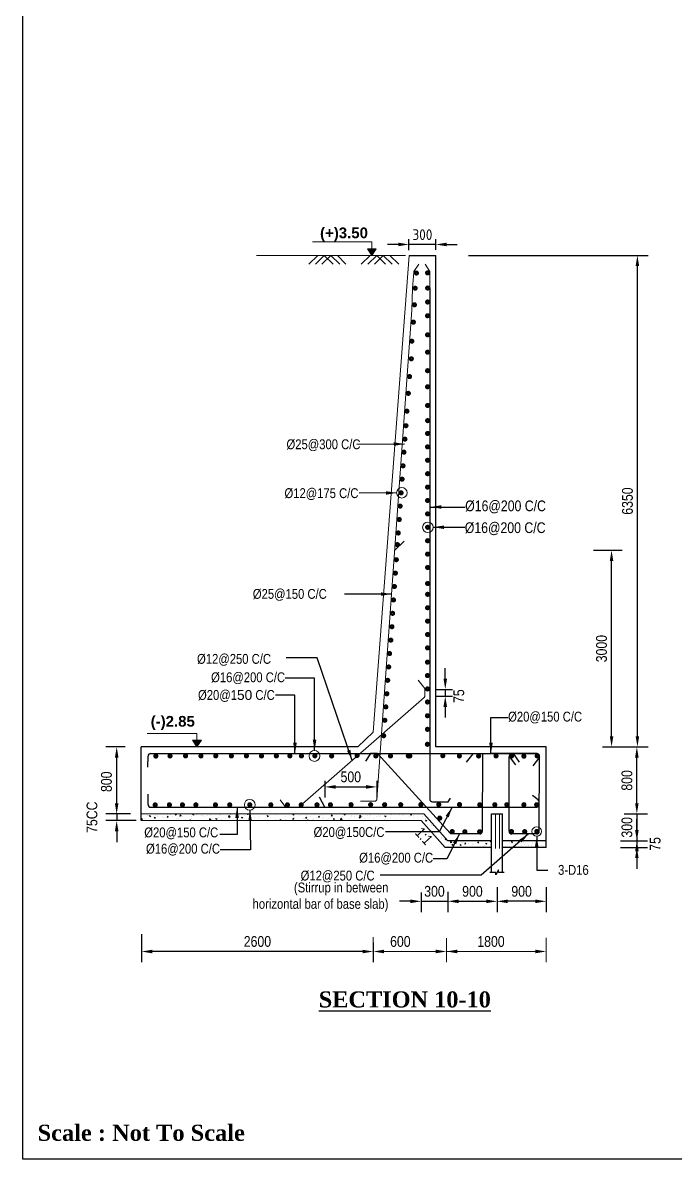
# Model space of a CAD drawing. Extents: x -119161 to 3778985, y -614964 to -70183.
# Drawn here: x 3150937 to 3158239, y -269109 to -256390 of the extents above; entities that cross this region are included whole.
import ezdxf

# ---------------------------------------------------------------- set-up
doc = ezdxf.new("R2010")
doc.units = 0
doc.header["$MEASUREMENT"] = 0
doc.layers.get('DEFPOINTS').update_dxf_attribs({"linetype": 'CONTINUOUS'})
for name, color, linetype, lineweight in [('Dim', 7, 'CONTINUOUS', 9), ('HATCH', 252, 'CONTINUOUS', 5), ('ROD', 1, 'CONTINUOUS', 30)]:
    doc.layers.add(name, color=color, linetype=linetype, lineweight=lineweight)
for name, color, linetype in [('LINE', 7, 'CONTINUOUS'), ('REINF.', 1, 'CONTINUOUS'), ('TEXT', 10, 'CONTINUOUS'), ('TXT', 7, 'CONTINUOUS')]:
    doc.layers.add(name, color=color, linetype=linetype)
doc.styles.add('ARIAL', font='ARIALN.TTF')
doc.styles.add('DIM', font='isocp3.shx')
doc.styles.get("Standard").update_dxf_attribs({"font": 'times.ttf', "height": 250})
doc.dimstyles.new('dim_60', dxfattribs={"dimtxt": 120, "dimasz": 120, "dimexe": 60, "dimexo": 60, "dimgap": 50, "dimtad": 1, "dimdec": 0, "dimzin": 0, "dimdsep": 46, "dimtxsty": 'DIM', "dimcen": 0.09, "dimclrd": 5, "dimclre": 5, "dimclrt": 7, "dimadec": 0, "dimazin": 0, "dimtfac": 1, "dimtdec": 0, "dimtmove": 0, "dimatfit": 3, "dimfxl": 1, "dimtolj": 1, "dimtzin": 0, "dimarcsym": 0})

# ---------------------------------------------------------------- blocks, each defined once
blk = doc.blocks.new('*D212')
at = {"layer": 'DEFPOINTS', "color": 0, "lineweight": -2, "ltscale": 50}
for p in [(3155259, -258871), (3155259, -258995), (3155559, -258990)]:
    blk.add_point(p, dxfattribs=at)
at = {"layer": 'Dim', "color": 5, "lineweight": -2, "ltscale": 50}
for p, q in [((3155259, -258935), (3155259, -258811)), ((3155559, -258930), (3155559, -258811)), ((3155139, -258871), (3155019, -258871)), ((3155559, -258871), (3155259, -258871)), ((3155679, -258871), (3155799, -258871))]:
    blk.add_line(p, q, dxfattribs=at)
for points in [[(3155139, -258851), (3155139, -258891), (3155259, -258871)], [(3155679, -258851), (3155679, -258891), (3155559, -258871)]]:
    blk.add_solid(points, dxfattribs=at)
at = {"layer": 'Dim', "color": 7, "ltscale": 50, "insert": (3155409, -258761), "char_height": 120, "attachment_point": 5, "style": 'DIM'}
blk.add_mtext('\\A1;300', dxfattribs=at)
blk = doc.blocks.new('*D213')
at = {"layer": 'DEFPOINTS', "color": 0, "lineweight": -2, "ltscale": 500}
for p in [(3157608, -265244), (3157611, -265544), (3157809, -265544)]:
    blk.add_point(p, dxfattribs=at)
at = {"layer": 'Dim', "color": 5, "lineweight": -2, "ltscale": 500}
for p, q in [((3157809, -265124), (3157809, -265004)), ((3157668, -265244), (3157929, -265244)), ((3157809, -265244), (3157809, -265544)), ((3157671, -265544), (3157929, -265544)), ((3157809, -265664), (3157809, -265784))]:
    blk.add_line(p, q, dxfattribs=at)
for points in [[(3157789, -265124), (3157829, -265124), (3157809, -265244)], [(3157789, -265664), (3157829, -265664), (3157809, -265544)]]:
    blk.add_solid(points, dxfattribs=at)
at = {"layer": 'Dim', "color": 7, "ltscale": 500, "insert": (3157698, -265394), "char_height": 120, "attachment_point": 5, "rotation": 90, "style": 'ARIAL'}
blk.add_mtext('\\A1;300', dxfattribs=at)
blk = doc.blocks.new('*D214')
at = {"layer": 'DEFPOINTS', "color": 0, "lineweight": -2, "ltscale": 500}
for p in [(3151988, -265319), (3152201, -265244), (3152267, -265319)]:
    blk.add_point(p, dxfattribs=at)
at = {"layer": 'Dim', "color": 5, "lineweight": -2, "ltscale": 500}
for p, q in [((3151988, -265124), (3151988, -265004)), ((3152141, -265244), (3151868, -265244)), ((3152207, -265319), (3151868, -265319)), ((3151988, -265244), (3151988, -265319)), ((3151988, -265439), (3151988, -265559))]:
    blk.add_line(p, q, dxfattribs=at)
for points in [[(3151968, -265124), (3152008, -265124), (3151988, -265244)], [(3151968, -265439), (3152008, -265439), (3151988, -265319)]]:
    blk.add_solid(points, dxfattribs=at)
at = {"layer": 'Dim', "color": 7, "ltscale": 500, "insert": (3151712, -265281), "char_height": 120, "attachment_point": 5, "rotation": 90, "style": 'ARIAL'}
blk.add_mtext('\\A1;75CC', dxfattribs=at)
blk = doc.blocks.new('*D215')
at = {"layer": 'DEFPOINTS', "color": 0, "lineweight": -2, "ltscale": 500}
for p in [(3155866, -258993), (3157815, -258993), (3157366, -264494)]:
    blk.add_point(p, dxfattribs=at)
at = {"layer": 'Dim', "color": 5, "lineweight": -2, "ltscale": 500}
for p, q in [((3155926, -258993), (3157935, -258993)), ((3157815, -264374), (3157815, -259113)), ((3157426, -264494), (3157935, -264494))]:
    blk.add_line(p, q, dxfattribs=at)
for points in [[(3157795, -259113), (3157835, -259113), (3157815, -258993)], [(3157795, -264374), (3157835, -264374), (3157815, -264494)]]:
    blk.add_solid(points, dxfattribs=at)
at = {"layer": 'Dim', "color": 7, "ltscale": 500, "insert": (3157704, -261743), "char_height": 120, "attachment_point": 5, "rotation": 90, "style": 'ARIAL'}
blk.add_mtext('\\A1;6350', dxfattribs=at)
blk = doc.blocks.new('*D216')
at = {"layer": 'DEFPOINTS', "color": 0, "lineweight": -2, "ltscale": 500}
for p in [(3152267, -266528), (3154859, -266624), (3152267, -266784)]:
    blk.add_point(p, dxfattribs=at)
at = {"layer": 'Dim', "color": 5, "lineweight": -2, "ltscale": 500}
for p, q in [((3152267, -266588), (3152267, -266904)), ((3154859, -266684), (3154859, -266904)), ((3154739, -266784), (3152387, -266784))]:
    blk.add_line(p, q, dxfattribs=at)
for points in [[(3152387, -266764), (3152387, -266804), (3152267, -266784)], [(3154739, -266764), (3154739, -266804), (3154859, -266784)]]:
    blk.add_solid(points, dxfattribs=at)
at = {"layer": 'Dim', "color": 7, "ltscale": 500, "insert": (3153563, -266672), "char_height": 120, "attachment_point": 5, "style": 'ARIAL'}
blk.add_mtext('\\A1;2600', dxfattribs=at)
blk = doc.blocks.new('*D217')
at = {"layer": 'DEFPOINTS', "color": 0, "lineweight": -2, "ltscale": 500}
for p in [(3151988, -264494), (3152144, -264494), (3152142, -265244)]:
    blk.add_point(p, dxfattribs=at)
at = {"layer": 'Dim', "color": 5, "lineweight": -2, "ltscale": 500}
for p, q in [((3152084, -264494), (3151868, -264494)), ((3151988, -265124), (3151988, -264614)), ((3152082, -265244), (3151868, -265244))]:
    blk.add_line(p, q, dxfattribs=at)
for points in [[(3151968, -264614), (3152008, -264614), (3151988, -264494)], [(3151968, -265124), (3152008, -265124), (3151988, -265244)]]:
    blk.add_solid(points, dxfattribs=at)
at = {"layer": 'Dim', "color": 7, "ltscale": 500, "insert": (3151874, -264884), "char_height": 120, "attachment_point": 5, "rotation": 90, "style": 'ARIAL'}
blk.add_mtext('\\A1;800', dxfattribs=at)
blk = doc.blocks.new('*D218')
at = {"layer": 'DEFPOINTS', "color": 0, "lineweight": -2, "ltscale": 500}
for p in [(3156244, -266003), (3156794, -266004), (3156244, -266222)]:
    blk.add_point(p, dxfattribs=at)
at = {"layer": 'Dim', "color": 5, "lineweight": -2, "ltscale": 500}
for p, q in [((3156244, -266063), (3156244, -266342)), ((3156794, -266064), (3156794, -266342)), ((3156674, -266222), (3156364, -266222))]:
    blk.add_line(p, q, dxfattribs=at)
for points in [[(3156364, -266202), (3156364, -266242), (3156244, -266222)], [(3156674, -266202), (3156674, -266242), (3156794, -266222)]]:
    blk.add_solid(points, dxfattribs=at)
at = {"layer": 'Dim', "color": 7, "ltscale": 500, "insert": (3156519, -266111), "char_height": 120, "attachment_point": 5, "style": 'ARIAL'}
blk.add_mtext('\\A1;900', dxfattribs=at)
blk = doc.blocks.new('*D219')
at = {"layer": 'DEFPOINTS', "color": 0, "lineweight": -2, "ltscale": 500}
for p in [(3155694, -266055), (3156244, -266067), (3156244, -266222)]:
    blk.add_point(p, dxfattribs=at)
at = {"layer": 'Dim', "color": 5, "lineweight": -2, "ltscale": 500}
for p, q in [((3155694, -266115), (3155694, -266342)), ((3156244, -266127), (3156244, -266342)), ((3155814, -266222), (3156124, -266222))]:
    blk.add_line(p, q, dxfattribs=at)
for points in [[(3155814, -266202), (3155814, -266242), (3155694, -266222)], [(3156124, -266202), (3156124, -266242), (3156244, -266222)]]:
    blk.add_solid(points, dxfattribs=at)
at = {"layer": 'Dim', "color": 7, "ltscale": 500, "insert": (3155969, -266111), "char_height": 120, "attachment_point": 5, "style": 'ARIAL'}
blk.add_mtext('\\A1;900', dxfattribs=at)
blk = doc.blocks.new('*D220')
at = {"layer": 'DEFPOINTS', "color": 0, "lineweight": -2, "ltscale": 500}
for p in [(3155394, -266063), (3155694, -266105), (3155694, -266222)]:
    blk.add_point(p, dxfattribs=at)
at = {"layer": 'Dim', "color": 5, "lineweight": -2, "ltscale": 500}
for p, q in [((3155394, -266123), (3155394, -266342)), ((3155694, -266165), (3155694, -266342)), ((3155274, -266222), (3155154, -266222)), ((3155394, -266222), (3155694, -266222)), ((3155814, -266222), (3155934, -266222))]:
    blk.add_line(p, q, dxfattribs=at)
for points in [[(3155274, -266202), (3155274, -266242), (3155394, -266222)], [(3155814, -266202), (3155814, -266242), (3155694, -266222)]]:
    blk.add_solid(points, dxfattribs=at)
at = {"layer": 'Dim', "color": 7, "ltscale": 500, "insert": (3155544, -266111), "char_height": 120, "attachment_point": 5, "style": 'ARIAL'}
blk.add_mtext('\\A1;300', dxfattribs=at)
blk = doc.blocks.new('*D221')
at = {"layer": 'DEFPOINTS', "color": 0, "lineweight": -2, "ltscale": 500}
for p in [(3157567, -265544), (3157567, -265619), (3157809, -265619)]:
    blk.add_point(p, dxfattribs=at)
at = {"layer": 'Dim', "color": 5, "lineweight": -2, "ltscale": 500}
for p, q in [((3157809, -265424), (3157809, -265304)), ((3157627, -265544), (3157929, -265544)), ((3157809, -265544), (3157809, -265619)), ((3157627, -265619), (3157929, -265619)), ((3157809, -265739), (3157809, -265859))]:
    blk.add_line(p, q, dxfattribs=at)
for points in [[(3157789, -265424), (3157829, -265424), (3157809, -265544)], [(3157789, -265739), (3157829, -265739), (3157809, -265619)]]:
    blk.add_solid(points, dxfattribs=at)
at = {"layer": 'Dim', "color": 7, "ltscale": 500, "insert": (3158014, -265580), "char_height": 120, "attachment_point": 5, "rotation": 90, "style": 'ARIAL'}
blk.add_mtext('\\A1;75', dxfattribs=at)
blk = doc.blocks.new('*D222')
at = {"layer": 'DEFPOINTS', "color": 0, "lineweight": -2, "ltscale": 500}
for p in [(3155460, -263851), (3155460, -263926), (3155665, -263926)]:
    blk.add_point(p, dxfattribs=at)
at = {"layer": 'Dim', "color": 5, "lineweight": -2, "ltscale": 500}
for p, q in [((3155665, -263731), (3155665, -263611)), ((3155560, -263851), (3155745, -263851)), ((3155560, -263926), (3155745, -263926)), ((3155665, -263851), (3155665, -263926)), ((3155665, -264046), (3155665, -264166))]:
    blk.add_line(p, q, dxfattribs=at)
for points in [[(3155645, -263731), (3155685, -263731), (3155665, -263851)], [(3155645, -264046), (3155685, -264046), (3155665, -263926)]]:
    blk.add_solid(points, dxfattribs=at)
at = {"layer": 'Dim', "color": 7, "ltscale": 500, "insert": (3155817, -263926), "char_height": 120, "attachment_point": 5, "rotation": 90, "style": 'ARIAL'}
blk.add_mtext('\\A1;75', dxfattribs=at)
blk = doc.blocks.new('*D223')
at = {"layer": 'DEFPOINTS', "color": 0, "lineweight": -2, "ltscale": 500}
for p in [(3157691, -264494), (3157809, -264494), (3157689, -265244)]:
    blk.add_point(p, dxfattribs=at)
at = {"layer": 'Dim', "color": 5, "lineweight": -2, "ltscale": 500}
for p, q in [((3157751, -264494), (3157929, -264494)), ((3157809, -265124), (3157809, -264614)), ((3157749, -265244), (3157929, -265244))]:
    blk.add_line(p, q, dxfattribs=at)
for points in [[(3157789, -264614), (3157829, -264614), (3157809, -264494)], [(3157789, -265124), (3157829, -265124), (3157809, -265244)]]:
    blk.add_solid(points, dxfattribs=at)
at = {"layer": 'Dim', "color": 7, "ltscale": 500, "insert": (3157698, -264869), "char_height": 120, "attachment_point": 5, "rotation": 90, "style": 'ARIAL'}
blk.add_mtext('\\A1;800', dxfattribs=at)
blk = doc.blocks.new('*D224')
at = {"layer": 'DEFPOINTS', "color": 0, "lineweight": -2, "ltscale": 500}
for p in [(3157265, -262294), (3157526, -262294), (3157366, -264494)]:
    blk.add_point(p, dxfattribs=at)
at = {"layer": 'Dim', "color": 5, "lineweight": -2, "ltscale": 500}
for p, q in [((3157325, -262294), (3157646, -262294)), ((3157526, -264374), (3157526, -262414)), ((3157426, -264494), (3157646, -264494))]:
    blk.add_line(p, q, dxfattribs=at)
for points in [[(3157506, -262414), (3157546, -262414), (3157526, -262294)], [(3157506, -264374), (3157546, -264374), (3157526, -264494)]]:
    blk.add_solid(points, dxfattribs=at)
at = {"layer": 'Dim', "color": 7, "ltscale": 500, "insert": (3157414, -263394), "char_height": 120, "attachment_point": 5, "rotation": 90, "style": 'ARIAL'}
blk.add_mtext('\\A1;3000', dxfattribs=at)
blk = doc.blocks.new('*D297')
at = {"layer": 'DEFPOINTS', "color": 0, "lineweight": -2, "ltscale": 500}
for p in [(3154317, -264814), (3154899, -264814), (3154899, -264942)]:
    blk.add_point(p, dxfattribs=at)
at = {"layer": 'Dim', "color": 5, "lineweight": -2, "ltscale": 500}
for p, q in [((3154317, -264874), (3154317, -265062)), ((3154437, -264942), (3154779, -264942)), ((3154899, -264874), (3154899, -265062))]:
    blk.add_line(p, q, dxfattribs=at)
for points in [[(3154437, -264922), (3154437, -264962), (3154317, -264942)], [(3154779, -264922), (3154779, -264962), (3154899, -264942)]]:
    blk.add_solid(points, dxfattribs=at)
at = {"layer": 'Dim', "color": 7, "ltscale": 500, "insert": (3154608, -264830), "char_height": 120, "attachment_point": 5, "style": 'ARIAL'}
blk.add_mtext('\\A1;500', dxfattribs=at)

msp = doc.modelspace()

# ---------------------------------------------------------------- hatches: boundary and pattern name
at = {"layer": 'Dim', "ltscale": 500}
h = msp.add_hatch(color=15, dxfattribs=at)
h.dxf.hatch_style = 1
h.paths.add_polyline_path([(3154842.9, -258919.3), (3154892.6, -258919.3), (3154842.9, -258993.2)])
h.paths.add_polyline_path([(3154793.1, -258919.3), (3154842.9, -258919.3), (3154842.9, -258993.2)])
h = msp.add_hatch(color=15, dxfattribs=at)
h.dxf.hatch_style = 1
h.paths.add_polyline_path([(3152886.2, -264419.7), (3152935.9, -264419.7), (3152886.2, -264493.6)])
h.paths.add_polyline_path([(3152836.5, -264419.7), (3152886.2, -264419.7), (3152886.2, -264493.6)])
at = {"layer": 'HATCH', "ltscale": 10}
h = msp.add_hatch(dxfattribs=at)
h.set_pattern_fill('ANSI31', color=256, scale=375, angle=45, style=0)
h.set_pattern_definition([(90, (3162460.852, -255932.117), (46.875, 7e-15), [])])
h.paths.add_polyline_path([(3156303.9, -265631.6), (3156259.7, -265631.6), (3156259.7, -265618.1), (3156231.6, -265644.1), (3156231.6, -265631.6), (3156183.9, -265631.6), (3156183.9, -265243.6), (3156303.9, -265243.6)])

# ---------------------------------------------------------------- linework, layer by layer
at = {"layer": 'Dim', "ltscale": 50}
for p, q in [((3155215.4, -258993.2), (3153553.1, -258993.2)), ((3152263.2, -264493.6), (3152263.2, -264493.6))]:
    msp.add_line(p, q, dxfattribs=at)
at = {"layer": 'Dim', "color": 5, "ltscale": 500}
for p, q in [((3154859.1, -266624.4), (3154859.1, -266903.6)), ((3155679.1, -266634.6), (3155679.1, -266903.6)), ((3155679.1, -266634.6), (3155679.1, -266903.6)), ((3156793.9, -266629.4), (3156793.9, -266903.6)), ((3155559.1, -266783.6), (3154979.1, -266783.6)), ((3156673.9, -266783.6), (3155679.1, -266783.6))]:
    msp.add_line(p, q, dxfattribs=at)
at = {"layer": 'Dim', "ltscale": 500}
for points in [[(3154842.9, -258919.3), (3154842.9, -258843.4), (3154180.3, -258843.4)], [(3152886.2, -264419.7), (3152886.2, -264343.8), (3152329.9, -264343.8)]]:
    msp.add_lwpolyline(points, dxfattribs=at)
for points in [[(3154842.9, -258993.2), (3154793.1, -258919.3), (3154892.6, -258919.3)], [(3152886.2, -264493.6), (3152935.9, -264419.7), (3152836.5, -264419.7)]]:
    msp.add_lwpolyline(points, close=True, dxfattribs=at)
at = {"layer": 'Dim'}
for centre in [(3155179.6, -261649.5), (3155470.3, -262036.4)]:
    msp.add_circle(centre, 59.1, dxfattribs=at)
at = {"layer": 'Dim', "ltscale": 500}
for centre in [(3154201.4, -264595), (3153477.1, -265142)]:
    msp.add_circle(centre, 60.5, dxfattribs=at)
at = {"layer": 'Dim', "ltscale": 50}
msp.add_circle((3156688.5, -265440.3), 53.5, dxfattribs=at)
at = {"layer": 'Dim', "color": 5, "ltscale": 500}
for points in [[(3154979.1, -266763.6), (3154979.1, -266803.6), (3154859.1, -266783.6)], [(3155559.1, -266763.6), (3155559.1, -266803.6), (3155679.1, -266783.6)], [(3155799.1, -266763.6), (3155799.1, -266803.6), (3155679.1, -266783.6)], [(3156673.9, -266763.6), (3156673.9, -266803.6), (3156793.9, -266783.6)]]:
    msp.add_solid(points, dxfattribs=at)
at = {"layer": 'HATCH', "color": 8, "lineweight": 15}
msp.add_line((3155220.7, -258993.2), (3154108.9, -258993.2), dxfattribs=at)
at = {"layer": 'HATCH', "lineweight": 15}
for points in [[(3154237.8, -258993.2), (3154137.9, -259093.1)], [(3154311.3, -258993.2), (3154211.5, -259093.1)], [(3154384.9, -258993.2), (3154285, -259093.1)], [(3154311.3, -258993.2), (3154411.2, -259093.1)], [(3154384.9, -258993.2), (3154484.7, -259093.1)], [(3154458.4, -258993.2), (3154553.1, -259093.1)], [(3154824.3, -258993.2), (3154724.4, -259093.1)], [(3154897.8, -258993.2), (3154797.9, -259093.1)], [(3154971.3, -258993.2), (3154871.5, -259093.1)], [(3154897.8, -258993.2), (3154997.7, -259093.1)], [(3154971.3, -258993.2), (3155071.2, -259093.1)], [(3155044.9, -258993.2), (3155144.7, -259093.1)]]:
    msp.add_lwpolyline(points, dxfattribs=at)
at = {"layer": 'LINE', "lineweight": 15}
for p, q in [((3154859.1, -264328.9), (3155259.1, -258993.2)), ((3154859.1, -264328.9), (3154685.8, -264493.6)), ((3155424.9, -265243.6), (3152263.2, -265243.6)), ((3152263.2, -265318.6), (3155393.8, -265318.6))]:
    msp.add_line(p, q, dxfattribs=at)
at = {"layer": 'LINE'}
for p, q in [((3155259.1, -258993.2), (3155559.1, -258993.2)), ((3155559.1, -264493.6), (3155559.1, -258993.2)), ((3154685.8, -264493.6), (3152263.2, -264493.6)), ((3152263.8, -265318.6), (3152263.8, -264493.6)), ((3156793.9, -264493.6), (3155559.1, -264493.6)), ((3156793.9, -265618.6), (3156793.9, -264493.6)), ((3156183.9, -265897.7), (3156183.9, -265241.7)), ((3156183.9, -265241.7), (3156303.9, -265241.7)), ((3156303.9, -265543.6), (3156303.9, -265241.7)), ((3156303.9, -265897.7), (3156303.9, -265241.7)), ((3156183.9, -265543.6), (3155693.9, -265543.6)), ((3156793.9, -265543.6), (3156303.9, -265543.6)), ((3156183.9, -265618.6), (3155662.8, -265618.6)), ((3156793.9, -265618.6), (3156303.9, -265618.6)), ((3156231.2, -265898.3), (3156165.2, -265898.3)), ((3156259.7, -265869.8), (3156231.6, -265925.2)), ((3156231.6, -265925.2), (3156231.6, -265898.3)), ((3156259.7, -265898.3), (3156259.7, -265869.8)), ((3156322.4, -265898.3), (3156259.7, -265898.3))]:
    msp.add_line(p, q, dxfattribs=at)
at = {"layer": 'LINE', "ltscale": 0.5}
msp.add_line((3154317.2, -265167.8), (3154257.8, -265057.6), dxfattribs=at)
at = {"layer": 'LINE', "color": 51, "lineweight": 15}
for p, q in [((3152266, -265305.7), (3152268.3, -265293.2)), ((3152277.9, -265304.6), (3152266, -265305.7)), ((3152277.9, -265304.6), (3152268.3, -265293.1)), ((3152296.1, -265291.8), (3152296.1, -265291.8)), ((3152300.1, -265245.2), (3152300.1, -265245.2)), ((3152302.7, -265317.5), (3152302.7, -265317.5)), ((3152338.2, -265264.9), (3152338.2, -265264.9)), ((3152346.6, -265258.7), (3152346.6, -265258.7)), ((3152368.5, -265268.2), (3152354.5, -265262.8)), ((3152358.6, -265274.9), (3152354.5, -265262.8)), ((3152368.5, -265268.2), (3152358.5, -265274.9)), ((3152402.8, -265287.3), (3152402.8, -265287.3)), ((3152409.4, -265293.2), (3152411.7, -265280.6)), ((3152421.4, -265292.1), (3152409.4, -265293.1)), ((3152421.4, -265292.1), (3152411.7, -265280.6)), ((3152426.4, -265261.8), (3152426.4, -265261.8)), ((3152445, -265260.4), (3152445, -265260.4)), ((3152449.3, -265272.8), (3152449.3, -265272.8)), ((3152502.2, -265271.8), (3152502.2, -265271.8)), ((3152509.6, -265282.8), (3152509.6, -265282.8)), ((3152551.8, -265255.9), (3152551.8, -265255.9)), ((3152552.3, -265278.4), (3152552.3, -265278.4)), ((3152552.9, -265280.6), (3152555.2, -265268.1)), ((3152564.8, -265279.5), (3152552.9, -265280.6)), ((3152553.2, -265287.8), (3152553.2, -265287.8)), ((3152564.8, -265279.5), (3152555.2, -265268)), ((3152590.9, -265255.9), (3152590.9, -265255.9)), ((3152616.4, -265278.3), (3152616.4, -265278.3)), ((3152655.9, -265252.2), (3152641.9, -265246.8)), ((3152646, -265258.9), (3152641.9, -265246.8)), ((3152655.9, -265252.2), (3152646, -265258.9)), ((3152654.2, -265300.6), (3152654.2, -265300.6)), ((3152658.5, -265251.4), (3152658.5, -265251.4)), ((3152678.6, -265295), (3152678.6, -265295)), ((3152696.3, -265268.1), (3152698.6, -265255.5)), ((3152708.3, -265267), (3152696.3, -265268)), ((3152708.3, -265267), (3152698.6, -265255.5)), ((3152707.6, -265275.9), (3152707.6, -265275.9)), ((3152723.1, -265273.7), (3152723.1, -265273.7)), ((3152754.3, -265305), (3152754.3, -265305)), ((3152754.5, -265248.1), (3152754.5, -265248.1)), ((3152756.9, -265314.7), (3152756.9, -265314.7)), ((3152765.3, -265246.9), (3152765.3, -265246.9)), ((3152804.4, -265311.6), (3152804.4, -265311.6)), ((3152824, -265316.7), (3152810, -265311.3)), ((3152812.4, -265318.6), (3152810, -265311.3)), ((3152824, -265316.7), (3152821.2, -265318.6)), ((3152824.2, -265296), (3152824.2, -265296)), ((3152829.9, -265269.2), (3152829.9, -265269.2)), ((3152839.8, -265255.5), (3152842, -265243.6)), ((3152851.7, -265254.4), (3152839.8, -265255.5)), ((3152851.7, -265254.4), (3152842.6, -265243.6)), ((3152858.3, -265263.1), (3152858.3, -265263.1)), ((3152878.1, -265249.3), (3152878.1, -265249.3)), ((3152936.7, -265264.7), (3152936.7, -265264.7)), ((3152940.8, -265316), (3152940.8, -265316)), ((3152953.8, -265259.3), (3152953.8, -265259.3)), ((3152959.4, -265275.9), (3152959.4, -265275.9)), ((3153003.9, -265265.9), (3153003.9, -265265.9)), ((3153017.2, -265246), (3153017.2, -265246)), ((3153026.7, -265314.9), (3153028.9, -265295.9)), ((3153044.4, -265312.1), (3153026.7, -265314.9)), ((3153043.3, -265311), (3153027.7, -265294.7)), ((3153043.4, -265260.2), (3153043.4, -265260.2)), ((3153062, -265290), (3153062, -265290)), ((3153111.4, -265300.7), (3153097.4, -265295.3)), ((3153101.5, -265307.4), (3153097.4, -265295.3)), ((3153111.4, -265300.7), (3153101.4, -265307.4)), ((3153130.2, -265282.5), (3153130.2, -265282.5)), ((3153133.9, -265266), (3153133.9, -265266)), ((3153150.2, -265255.7), (3153150.2, -265255.7)), ((3153165.9, -265305), (3153165.9, -265305)), ((3153205.9, -265292.5), (3153205.9, -265292.5)), ((3153240.1, -265281.8), (3153242.3, -265262.8)), ((3153257.9, -265279), (3153240.1, -265281.8)), ((3153256.8, -265277.9), (3153241.2, -265261.6)), ((3153250.5, -265286), (3153250.5, -265286)), ((3153256, -265299.1), (3153256, -265299.1)), ((3153257, -265251.2), (3153257, -265251.2)), ((3153264.5, -265251.2), (3153264.5, -265251.2)), ((3153266.9, -265317.8), (3153266.9, -265317.8)), ((3153363.7, -265246.7), (3153363.7, -265246.7)), ((3153367.1, -265306), (3153367.1, -265306)), ((3153367.2, -265265.3), (3153367.2, -265265.3)), ((3153382.3, -265315.7), (3153382.3, -265315.7)), ((3153398.8, -265284.7), (3153384.8, -265279.3)), ((3153388.9, -265291.4), (3153384.8, -265279.3)), ((3153398.8, -265284.7), (3153388.9, -265291.4)), ((3153405.5, -265246.8), (3153405.5, -265246.8)), ((3153415.1, -265262.1), (3153415.1, -265262.1)), ((3153453.6, -265248.7), (3153454.2, -265243.6)), ((3153471.3, -265245.9), (3153453.6, -265248.7)), ((3153455.5, -265253.4), (3153455.5, -265253.4)), ((3153470.2, -265244.8), (3153469.1, -265243.6)), ((3153471.1, -265280.3), (3153471.1, -265280.3)), ((3153531.7, -265282.2), (3153531.7, -265282.2)), ((3153552.4, -265317), (3153552.4, -265317)), ((3153572.1, -265293.1), (3153572.1, -265293.1)), ((3153581.8, -265270), (3153581.8, -265270)), ((3153648.3, -265302.2), (3153648.3, -265302.2)), ((3153657.6, -265280), (3153657.6, -265280)), ((3153659.2, -265312.5), (3153659.2, -265312.5)), ((3153686.2, -265268.7), (3153672.2, -265263.3)), ((3153676.3, -265275.4), (3153672.3, -265263.3)), ((3153674.8, -265307.2), (3153674.8, -265307.2)), ((3153675.5, -265318.6), (3153675, -265318.1)), ((3153675, -265318.6), (3153675.1, -265318.1)), ((3153686.2, -265268.7), (3153676.3, -265275.4)), ((3153707.6, -265286.6), (3153707.6, -265286.6)), ((3153766, -265307.9), (3153766, -265307.9)), ((3153776.2, -265255.6), (3153776.2, -265255.6)), ((3153816.2, -265318.1), (3153818.5, -265305.6)), ((3153828.1, -265317), (3153816.2, -265318.1)), ((3153828.1, -265317), (3153818.5, -265305.5)), ((3153834, -265303.2), (3153834, -265303.2)), ((3153872.7, -265303.4), (3153872.7, -265303.4)), ((3153877.3, -265268.4), (3153877.3, -265268.4)), ((3153909.7, -265313.2), (3153909.7, -265313.2)), ((3153959.6, -265305.5), (3153962, -265293)), ((3153971.6, -265304.5), (3153959.6, -265305.5)), ((3153973.7, -265252.6), (3153959.7, -265247.3)), ((3153963.7, -265259.4), (3153959.7, -265247.3)), ((3153971.6, -265304.5), (3153961.9, -265293)), ((3153973.7, -265252.6), (3153963.7, -265259.3)), ((3153979.5, -265298.9), (3153979.5, -265298.9)), ((3153979.9, -265282.5), (3153979.9, -265282.5)), ((3154033.5, -265257.5), (3154033.5, -265257.5)), ((3154083.8, -265297.5), (3154083.8, -265297.5)), ((3154086.3, -265294.4), (3154086.3, -265294.4)), ((3154103.1, -265293), (3154105.4, -265280.5)), ((3154115, -265291.9), (3154103.1, -265293)), ((3154115, -265291.9), (3154105.4, -265280.4)), ((3154106.6, -265262.9), (3154106.6, -265262.9)), ((3154109.2, -265267.5), (3154109.2, -265267.5)), ((3154141.7, -265317.1), (3154127.7, -265311.8)), ((3154130, -265318.6), (3154127.7, -265311.8)), ((3154141.7, -265317.1), (3154139.6, -265318.6)), ((3154159.3, -265274.1), (3154159.3, -265274.1)), ((3154182.4, -265243.7), (3154182.4, -265243.7)), ((3154184.8, -265310.3), (3154184.8, -265310.3)), ((3154193, -265289.9), (3154193, -265289.9)), ((3154223.3, -265282.9), (3154223.3, -265282.9)), ((3154258.5, -265279.4), (3154246.5, -265280.4)), ((3154246.6, -265280.4), (3154248.9, -265267.9)), ((3154258.5, -265279.4), (3154248.8, -265267.9)), ((3154285.1, -265257.8), (3154285.1, -265257.8)), ((3154285.6, -265290.7), (3154285.6, -265290.7)), ((3154299.8, -265285.4), (3154299.8, -265285.4)), ((3154339.9, -265303), (3154339.9, -265303)), ((3154361.3, -265300.7), (3154361.3, -265300.7)), ((3154389, -265272.8), (3154389, -265272.8)), ((3154390, -265267.9), (3154392.3, -265255.4)), ((3154401.9, -265266.8), (3154390, -265267.9)), ((3154401.9, -265266.8), (3154392.3, -265255.3)), ((3154406.6, -265280.9), (3154406.6, -265280.9)), ((3154411.4, -265307.3), (3154411.4, -265307.3)), ((3154429.1, -265301.1), (3154415.1, -265295.8)), ((3154419.2, -265307.8), (3154415.2, -265295.8)), ((3154429.1, -265301.1), (3154419.2, -265307.8)), ((3154485.1, -265245), (3154485.1, -265245)), ((3154490, -265285.6), (3154490, -265285.6)), ((3154494.3, -265311.1), (3154496.5, -265292.1)), ((3154512.1, -265308.4), (3154494.3, -265311.1)), ((3154510.9, -265307.2), (3154495.4, -265290.9)), ((3154513.3, -265276.4), (3154513.3, -265276.4)), ((3154532.9, -265253), (3154532.9, -265253)), ((3154545.4, -265254.3), (3154533.4, -265255.3)), ((3154533.5, -265255.3), (3154535.6, -265243.6)), ((3154545.4, -265254.3), (3154536.4, -265243.6)), ((3154560.8, -265255), (3154560.8, -265255)), ((3154592.7, -265299.6), (3154592.7, -265299.6)), ((3154610.9, -265261.6), (3154610.9, -265261.6)), ((3154620.1, -265271.9), (3154620.1, -265271.9)), ((3154649.6, -265273), (3154649.6, -265273)), ((3154694.1, -265248.1), (3154694.1, -265248.1)), ((3154696.6, -265314.6), (3154696.6, -265314.6)), ((3154716.6, -265285.1), (3154702.6, -265279.7)), ((3154706.6, -265291.8), (3154702.6, -265279.7)), ((3154716.6, -265285.1), (3154706.6, -265291.8)), ((3154707.7, -265278), (3154710, -265259)), ((3154725.5, -265275.2), (3154707.7, -265278)), ((3154724.4, -265274.1), (3154708.8, -265257.8)), ((3154726.9, -265267.3), (3154726.9, -265267.3)), ((3154737.2, -265278.2), (3154737.2, -265278.2)), ((3154766.2, -265293), (3154766.2, -265293)), ((3154795.1, -265260.9), (3154795.1, -265260.9)), ((3154813, -265288.2), (3154813, -265288.2)), ((3154814.1, -265249.1), (3154814.1, -265249.1)), ((3154833.6, -265262.8), (3154833.6, -265262.8)), ((3154863, -265294.8), (3154863, -265294.8)), ((3154882.8, -265313.1), (3154882.8, -265313.1)), ((3154897.8, -265275), (3154897.8, -265275)), ((3154921.2, -265244.9), (3154921.3, -265243.6)), ((3154929.6, -265243.6), (3154921.2, -265244.9)), ((3154930.7, -265269.1), (3154930.7, -265269.1)), ((3154940.4, -265258.3), (3154940.4, -265258.3)), ((3154989.4, -265311.4), (3154989.4, -265311.4)), ((3155004, -265269.1), (3154990, -265263.7)), ((3154994.1, -265275.8), (3154990, -265263.7)), ((3155004, -265269.1), (3154994, -265275.8)), ((3155001.7, -265289.9), (3155001.7, -265289.9)), ((3155047.2, -265253.8), (3155047.2, -265253.8)), ((3155047.4, -265289.2), (3155047.4, -265289.2)), ((3155062.6, -265249.1), (3155062.6, -265249.1)), ((3155102.7, -265302.8), (3155102.7, -265302.8)), ((3155153.9, -265249.3), (3155153.9, -265249.3)), ((3155164, -265309.2), (3155164, -265309.2)), ((3155188.9, -265265.7), (3155188.9, -265265.7)), ((3155203, -265250.3), (3155203, -265250.3)), ((3155205.4, -265316.8), (3155205.4, -265316.8)), ((3155260.7, -265244.8), (3155260.7, -265244.8)), ((3155264.6, -265275.7), (3155264.6, -265275.7)), ((3155291.4, -265253.1), (3155277.4, -265247.7)), ((3155281.5, -265259.8), (3155277.4, -265247.7)), ((3155291.4, -265253.1), (3155281.5, -265259.8)), ((3155306.9, -265265.2), (3155306.9, -265265.2)), ((3155314.7, -265282.3), (3155314.7, -265282.3)), ((3155368.6, -265318.6), (3155368.7, -265317.9)), ((3155369.3, -265318.6), (3155368.7, -265317.9)), ((3155407.9, -265278.1), (3155407.9, -265278.1)), ((3155441, -265298.9), (3155441, -265298.9)), ((3155459.5, -265317.6), (3155445.5, -265312.2)), ((3155449.5, -265324.3), (3155445.5, -265312.2)), ((3155459.5, -265317.6), (3155449.5, -265324.3)), ((3155471, -265364.8), (3155471, -265364.8)), ((3155493.6, -265377.8), (3155493.6, -265377.8)), ((3155513, -265358.7), (3155513, -265358.7)), ((3155513.9, -265369.3), (3155513.9, -265369.3)), ((3155515.4, -265425.3), (3155515.4, -265425.3)), ((3155535, -265373.5), (3155535.7, -265367.2)), ((3155540.6, -265372.6), (3155535, -265373.5)), ((3155552.9, -265439.6), (3155552.9, -265439.6)), ((3155582.6, -265433.2), (3155582.6, -265433.2)), ((3155546.2, -265456.7), (3155546.2, -265456.7)), ((3155598.8, -265535.6), (3155598.8, -265535.6)), ((3155621.7, -265506.9), (3155621.7, -265506.9)), ((3155622, -265466.7), (3155622, -265466.7)), ((3155622.9, -265523.2), (3155622.9, -265523.2)), ((3155624.2, -265573.4), (3155624.2, -265573.4)), ((3155656.5, -265564.2), (3155656.5, -265564.2)), ((3155676.2, -265527.1), (3155662.2, -265521.7)), ((3155666.2, -265533.8), (3155662.2, -265521.7)), ((3155676.2, -265527.1), (3155666.2, -265533.8)), ((3155674.6, -265545.5), (3155674.6, -265545.5)), ((3155739.7, -265565.6), (3155721.9, -265568.3)), ((3155722, -265568.3), (3155724.2, -265549.3)), ((3155738.6, -265564.4), (3155723, -265548.2)), ((3155724.6, -265552.1), (3155724.6, -265552.1)), ((3155763.3, -265559.7), (3155763.3, -265559.7)), ((3155851, -265568.8), (3155851, -265568.8)), ((3155856.2, -265563.2), (3155856.2, -265563.2)), ((3155870, -265555.2), (3155870, -265555.2)), ((3155884.7, -265581.2), (3155887, -265568.6)), ((3155896.7, -265580.1), (3155884.7, -265581.1)), ((3155896.7, -265580.1), (3155887, -265568.6)), ((3155926.7, -265578.7), (3155926.7, -265578.7)), ((3155929.3, -265548.7), (3155929.3, -265548.7)), ((3155976.8, -265550.7), (3155976.8, -265550.7)), ((3156028.2, -265568.6), (3156030.5, -265556.1)), ((3156040.1, -265567.5), (3156028.2, -265568.6)), ((3156030.4, -265561.6), (3156030.4, -265561.6)), ((3156040.1, -265567.5), (3156030.5, -265556)), ((3156083.5, -265546.1), (3156083.5, -265546.1)), ((3156131.6, -265575.6), (3156117.6, -265570.2)), ((3156121.7, -265582.3), (3156117.7, -265570.2)), ((3156131.6, -265575.6), (3156121.7, -265582.3)), ((3156133, -265575.6), (3156133, -265575.6)), ((3156171.6, -265556), (3156173.9, -265543.6)), ((3156183.6, -265555), (3156171.6, -265556)), ((3156183.6, -265555), (3156174, -265543.6)), ((3156378.3, -265566.2), (3156378.3, -265566.2)), ((3156399.1, -265573.3), (3156399.1, -265573.3)), ((3156419.1, -265559.6), (3156405.1, -265554.2)), ((3156409.1, -265566.3), (3156405.1, -265554.2)), ((3156419.1, -265559.6), (3156409.1, -265566.3)), ((3156428.4, -265572.8), (3156428.4, -265572.8)), ((3156438.2, -265550.9), (3156438.2, -265550.9)), ((3156542.1, -265565.9), (3156542.1, -265565.9)), ((3156563.7, -265549.4), (3156563.7, -265549.4)), ((3156643.1, -265578.7), (3156643.1, -265578.7)), ((3156680.3, -265569.5), (3156680.3, -265569.5)), ((3156696.6, -265550.3), (3156694.3, -265543.6)), ((3156706.4, -265543.6), (3156696.5, -265550.3)), ((3156754.2, -265543.8), (3156754.2, -265543.8)), ((3155725.2, -265586.2), (3155725.2, -265586.2)), ((3155741.3, -265593.7), (3155743.6, -265581.2)), ((3155753.2, -265592.6), (3155741.3, -265593.7)), ((3155753.2, -265592.6), (3155743.6, -265581.1)), ((3155827.9, -265600.3), (3155827.9, -265600.3)), ((3155844.2, -265591.6), (3155830.2, -265586.2)), ((3155834.3, -265598.3), (3155830.2, -265586.2)), ((3155844.2, -265591.6), (3155834.3, -265598.3)), ((3155931.8, -265615.3), (3155931.8, -265615.3)), ((3155972.8, -265583.3), (3155972.8, -265583.3)), ((3155976.8, -265585.3), (3155976.8, -265585.3)), ((3156089.5, -265603.3), (3156089.5, -265603.3)), ((3156103.1, -265602), (3156103.1, -265602)), ((3156178.8, -265611.9), (3156178.8, -265611.9)), ((3156337.9, -265603.4), (3156337.9, -265603.4)), ((3156379, -265611.9), (3156379, -265611.9)), ((3156440.6, -265617.5), (3156440.6, -265617.5)), ((3156485.8, -265607.4), (3156485.8, -265607.4)), ((3156515.7, -265593.4), (3156515.7, -265593.4)), ((3156554.7, -265589.5), (3156554.7, -265589.5)), ((3156592.6, -265602.9), (3156592.6, -265602.9)), ((3156630.5, -265599.4), (3156630.5, -265599.4)), ((3156632.4, -265613.4), (3156632.4, -265613.4)), ((3156680.5, -265606), (3156680.5, -265606)), ((3156699.3, -265598.4), (3156699.3, -265598.4)), ((3156745.8, -265592.8), (3156745.8, -265592.8)), ((3156771.4, -265618.6), (3156763.7, -265610.6)), ((3156764.1, -265618.6), (3156764.9, -265611.7))]:
    msp.add_line(p, q, dxfattribs=at)
at = {"layer": 'LINE'}
msp.add_lwpolyline([(3179789.1, -269108.9), (3150936.7, -269108.9), (3150936.7, -248706.2), (3179789.1, -248706.2)], close=True, dxfattribs=at)
at = {"layer": 'LINE', "lineweight": 15}
for points in [[(3155393.8, -265318.6), (3155662.8, -265618.6)], [(3155424.9, -265243.6), (3155693.9, -265543.6)]]:
    msp.add_lwpolyline(points, dxfattribs=at)
at = {"layer": 'REINF.'}
for p, q in [((3152338.2, -264722.1), (3152338.8, -264598.6)), ((3156080.1, -265438.6), (3156086.6, -264568.3)), ((3156694.8, -264568.3), (3156181.1, -264568.3)), ((3156378.9, -265438.6), (3156378.9, -264599.8)), ((3156716.5, -265438.6), (3156718.9, -264598.6)), ((3152338.8, -265138.6), (3152339.5, -265021.1)), ((3156686.5, -265468.6), (3156408.9, -265468.6))]:
    msp.add_line(p, q, dxfattribs=at)
at = {"layer": 'REINF.', "lineweight": 15}
for points in [[(3155367.9, -259092.8), (3155314.1, -259175.1, 0.1286737), (3155312.1, -259180.8), (3155300.1, -259359.1), (3155289.9, -259606.8), (3154900.1, -265078.9, -0.3979864), (3154875.1, -265102.5), (3154716.6, -265102.5)], [(3155494, -259355.7), (3155494, -259181.3, 0.1458366), (3155492, -259174.7), (3155438.5, -259092.8)], [(3154067.4, -265132.5), (3155428.1, -263939.3, 0.1949001), (3155438, -263914.9), (3155438, -263839.9), (3155360.9, -263748.8)], [(3154067.4, -265132.5), (3154036, -265161.6, -0.1882516), (3154019.1, -265168.2), (3153891.4, -265168.2, -0.2371326), (3153871.4, -265158.1), (3153817.2, -265085.3)]]:
    msp.add_lwpolyline(points, format="xyb", dxfattribs=at)
at = {"layer": 'REINF.'}
for points in [[(3155494, -259355.7), (3155491.7, -265076.9, 0.4142136), (3155521.7, -265106.9), (3155695.7, -265106.9), (3155725.1, -265069.2)], [(3156050.1, -265468.6), (3155740.8, -265468.6, -0.2130969), (3155718.4, -265458.6), (3154906, -264568.3)], [(3152360.9, -265167.6), (3156689.2, -265168.1, 0.4141911), (3156714.2, -265143.1), (3156714.2, -265107.3, 0.2344308), (3156704.3, -265087.4), (3156640.9, -265036.7)]]:
    msp.add_lwpolyline(points, format="xyb", dxfattribs=at)
for points in [[(3155099.1, -262293.6), (3155204.5, -262193.3)], [(3152367.8, -264568.3), (3156694.8, -264568.3)], [(3154906, -264568.3), (3154827, -264568.3), (3154773.9, -264653.7)], [(3155973.1, -264569.9), (3155900.5, -264665.1)], [(3156378.9, -264599.8), (3156451.5, -264695)], [(3156423.4, -264568.7), (3156490.9, -264664)], [(3156719, -264609.9), (3156646.4, -264705.1)]]:
    msp.add_lwpolyline(points, dxfattribs=at)
at = {"layer": 'REINF.', "lineweight": 15}
msp.add_lwpolyline([(3153261.4, -265168.2), (3153263.9, -265166.1)], dxfattribs=at)
at = {"layer": 'REINF.'}
for centre, radius, start, end in [((3152369.3, -264598.8), 30.5, 87.133, 179.62216), ((3156414.2, -264602.1), 34.6, 74.59218, 175.21602), ((3156691.9, -264595.4), 27.2, 353.26097, 83.83609), ((3152368.9, -265138.6), 30.1, 180.07996, 278.18005), ((3156050.1, -265438.6), 30, 270, 0), ((3156408.9, -265438.6), 30, 180, 270), ((3156686.5, -265438.6), 30, 270, 0)]:
    msp.add_arc(centre, radius, start, end, dxfattribs=at)
at = {"layer": 'ROD', "const_width": 30.7}
for points in [[(3155354.8, -259187, -1), (3155329.5, -259194.6, -1)], [(3155479.5, -259185.3, -1), (3155454.5, -259193.7, -1)], [(3155341, -259356.8, -1), (3155315.7, -259364.4, -1)], [(3155479.9, -259354.4, -1), (3155454.9, -259362.8, -1)], [(3155333, -259542.7, -1), (3155307.7, -259550.4, -1)], [(3155479.5, -259510.8, -1), (3155454.5, -259519.2, -1)], [(3155320.7, -259736.3, -1), (3155295.4, -259743.9, -1)], [(3155479.5, -259664.7, -1), (3155454.5, -259673.1, -1)], [(3155479.5, -259878.3, -1), (3155454.5, -259886.7, -1)], [(3155303.5, -259949.9, -1), (3155278.2, -259957.5, -1)], [(3155479.5, -260072.2, -1), (3155454.5, -260080.5, -1)], [(3155297.7, -260146.6, -1), (3155272.5, -260154.2, -1)], [(3155277.9, -260345.5, -1), (3155252.6, -260353.1, -1)], [(3155479.5, -260279.4, -1), (3155454.5, -260287.8, -1)], [(3155479.5, -260459.8, -1), (3155454.5, -260468.2, -1)], [(3155264.7, -260533.5, -1), (3155239.5, -260541.1, -1)], [(3155248.9, -260733.2, -1), (3155223.6, -260740.8, -1)], [(3155479.5, -260668.8, -1), (3155454.5, -260677.2, -1)], [(3155238, -260895.8, -1), (3155212.8, -260903.4, -1)], [(3155479.5, -260838.5, -1), (3155454.5, -260846.8, -1)], [(3155479.5, -260982.2, -1), (3155454.5, -260990.6, -1)], [(3155226.5, -261045.8, -1), (3155201.2, -261053.4, -1)], [(3155479.5, -261132.2, -1), (3155454.5, -261140.6, -1)], [(3155215.2, -261192.1, -1), (3155190, -261199.8, -1)], [(3155204.8, -261344.7, -1), (3155179.5, -261352.3, -1)], [(3155479.5, -261282.2, -1), (3155454.5, -261290.6, -1)], [(3155194.2, -261494.2, -1), (3155168.9, -261501.8, -1)], [(3155479.5, -261432.2, -1), (3155454.5, -261440.6, -1)], [(3155183.1, -261647.2, -1), (3155157.8, -261654.8, -1)], [(3155479.5, -261582.2, -1), (3155454.5, -261590.6, -1)], [(3155479.5, -261732.2, -1), (3155454.5, -261740.6, -1)], [(3155172.8, -261795.6, -1), (3155147.5, -261803.2, -1)], [(3155479.5, -261882.2, -1), (3155454.5, -261890.6, -1)], [(3155163.2, -261945.5, -1), (3155137.9, -261953.2, -1)], [(3155479.5, -262032.2, -1), (3155454.5, -262040.6, -1)], [(3155151.8, -262096, -1), (3155126.5, -262103.7, -1)], [(3155142.2, -262226.6, -1), (3155116.9, -262234.2, -1)], [(3155479.5, -262182.2, -1), (3155454.5, -262190.6, -1)], [(3155130, -262395.4, -1), (3155104.8, -262403, -1)], [(3155479.5, -262332.2, -1), (3155454.5, -262340.6, -1)], [(3155119.3, -262545.4, -1), (3155094, -262553, -1)], [(3155479.5, -262482.2, -1), (3155454.5, -262490.6, -1)], [(3155479.5, -262661.2, -1), (3155454.5, -262669.6, -1)], [(3155108.4, -262695.3, -1), (3155083.1, -262702.9, -1)], [(3155479.5, -262782.2, -1), (3155454.5, -262790.6, -1)], [(3155098.3, -262845.8, -1), (3155073, -262853.4, -1)], [(3155479.5, -262932.2, -1), (3155454.5, -262940.6, -1)], [(3155087.9, -262995.3, -1), (3155062.6, -263002.9, -1)], [(3155080.7, -263145.2, -1), (3155055.5, -263152.8, -1)], [(3155479.5, -263082.2, -1), (3155454.5, -263090.6, -1)], [(3155068.7, -263295.1, -1), (3155043.4, -263302.8, -1)], [(3155479.5, -263232.2, -1), (3155454.5, -263240.6, -1)], [(3155479.5, -263382.2, -1), (3155454.5, -263390.6, -1)], [(3155054.4, -263445.1, -1), (3155029.1, -263452.7, -1)], [(3155478.4, -263541.4, -1), (3155453.3, -263549.8, -1)], [(3155044.8, -263595.5, -1), (3155019.5, -263603.1, -1)], [(3155478.4, -263691.4, -1), (3155453.3, -263699.8, -1)], [(3155033.9, -263745, -1), (3155008.6, -263752.6, -1)], [(3155024.1, -263895, -1), (3154998.8, -263902.6, -1)], [(3155478.4, -263841.4, -1), (3155453.3, -263849.8, -1)], [(3155012.7, -264042.9, -1), (3154987.3, -264050.1, -1)], [(3155478.4, -263987.3, -1), (3155453.3, -263995.7, -1)], [(3155001.4, -264192.7, -1), (3154976, -264199.9, -1)], [(3155478.4, -264141.4, -1), (3155453.3, -264149.8, -1)], [(3155478.4, -264293.2, -1), (3155453.3, -264301.6, -1)], [(3154988.3, -264365.1, -1), (3154962.9, -264372.3, -1)], [(3154690.4, -264586.2, -1), (3154665.4, -264594.6, -1)], [(3155477.3, -264460.7, -1), (3155452.2, -264469.1, -1)], [(3152438.7, -264592.2, -1), (3152413.8, -264600.8, -1)], [(3152597.5, -264591, -1), (3152572.5, -264599.6, -1)], [(3152746.5, -264590.7, 1), (3152771.4, -264599.3, 1)], [(3152918.3, -264591, 1), (3152943.3, -264599.6, 1)], [(3153109.4, -264590.7, -1), (3153084.4, -264599.3, -1)], [(3153283.9, -264591, -1), (3153259, -264599.6, -1)], [(3153452.6, -264590.7, -1), (3153427.6, -264599.3, -1)], [(3153596.3, -264591, 1), (3153621.2, -264599.6, 1)], [(3153762.4, -264590.7, 1), (3153787.4, -264599.3, 1)], [(3153914, -264590.5, 1), (3153939, -264599.1, 1)], [(3154043.4, -264590.6, 1), (3154068.4, -264599.2, 1)], [(3154193.4, -264589.5, 1), (3154218.4, -264598.1, 1)], [(3154405.9, -264591.2, -1), (3154380.8, -264599.6, -1)], [(3154900.4, -264591.2, -1), (3154875.3, -264599.6, -1)], [(3155064.2, -264591.2, -1), (3155039.2, -264599.6, -1)], [(3155264.2, -264591.2, -1), (3155239.2, -264599.6, -1)], [(3155280.9, -264591.2, -1), (3155255.9, -264599.6, -1)], [(3155649.8, -264588.1, -1), (3155624.7, -264596.5, -1)], [(3155835.5, -264591.2, -1), (3155810.4, -264599.6, -1)], [(3156051, -264591.2, -1), (3156026, -264599.6, -1)], [(3156220.7, -264590.7, 1), (3156245.7, -264599.3, 1)], [(3156420.4, -264591.2, -1), (3156395.3, -264599.6, -1)], [(3156532.5, -264593.7, 1), (3156557.4, -264602.3, 1)], [(3156705.6, -264590.7, -1), (3156680.6, -264599, -1)], [(3152431.6, -265138.8, -1), (3152406.6, -265147.5, -1)], [(3152590.3, -265137.7, -1), (3152565.4, -265146.3, -1)], [(3152735.9, -265137.7, -1), (3152711, -265146.3, -1)], [(3152886.6, -265138, -1), (3152861.7, -265146.6, -1)], [(3153105.1, -265138.4, -1), (3153080.2, -265147, -1)], [(3153265.2, -265138.4, -1), (3153240.3, -265147, -1)], [(3153464.7, -265137.7, 1), (3153489.6, -265146.3, 1)], [(3153700.2, -265138, 1), (3153725.2, -265146.6, 1)], [(3153886.4, -265137.9, 1), (3153911.3, -265146.5, 1)], [(3154040.3, -265138.4, 1), (3154065.3, -265147, 1)], [(3154217.1, -265138, 1), (3154242, -265146.6, 1)], [(3154367.1, -265136.9, 1), (3154392, -265145.5, 1)], [(3154598.2, -265136.5, 1), (3154623.2, -265145.1, 1)], [(3154817.5, -265136.3, 1), (3154842.5, -265145, 1)], [(3154973.8, -265137, 1), (3154998.8, -265145.6, 1)], [(3155153.9, -265136.6, 1), (3155178.9, -265145.2, 1)], [(3155379.3, -265135.5, 1), (3155404.3, -265144.1, 1)], [(3155579.5, -265135.2, 1), (3155604.5, -265143.8, 1)], [(3155812.2, -265135.2, 1), (3155837.2, -265143.8, 1)], [(3156038.7, -265137.3, 1), (3156063.6, -265145.9, 1)], [(3156206.9, -265136.9, 1), (3156231.9, -265145.6, 1)], [(3156341.4, -265136.9, 1), (3156366.4, -265145.6, 1)], [(3156532.5, -265136.6, 1), (3156557.4, -265145.2, 1)], [(3156675.2, -265136.9, 1), (3156700.1, -265145.5, 1)], [(3155615.6, -265286, -1), (3155590.6, -265294.6, -1)], [(3155755.1, -265437.6, -1), (3155730.1, -265446.2, -1)], [(3155896.7, -265439.2, -1), (3155871.8, -265447.8, -1)], [(3156062.5, -265439.2, -1), (3156037.5, -265447.8, -1)], [(3156394.8, -265437.3, 1), (3156419.7, -265445.9, 1)], [(3156566.2, -265437.6, -1), (3156541.2, -265446.2, -1)], [(3156676, -265436, 1), (3156700.9, -265444.6, 1)]]:
    msp.add_lwpolyline(points, format="xyb", close=True, dxfattribs=at)

# ---------------------------------------------------------------- texts
at = {"layer": 'Dim', "color": 7, "ltscale": 500, "char_height": 120, "attachment_point": 5, "style": 'ARIAL'}
for s, insert in [('\\A1;600', (3155162.3, -266672.4)), ('\\A1;1800', (3156176.5, -266672.4))]:
    msp.add_mtext(s, dxfattribs=dict(at, insert=insert))
at = {"layer": 'TEXT', "color": 0, "linetype": 'ByBlock', "insert": (3151103.2, -268722.1), "char_height": 180.652, "width": 9402.866, "attachment_point": 1, "style": 'ARIAL'}
msp.add_mtext('{\\fTimes New Roman|b1|i0|c0|p18;Scale : Not To Scale}', dxfattribs=at)
at = {"layer": 'TXT', "color": 0, "style": 'ARIAL'}
msp.add_text('1:1', height=120, rotation=312.14299, dxfattribs=at).set_placement((3155319, -265460.9))
for s, insert, char_height, width, attachment_point in [('{\\fArial|b1|i0|c0|p34;\\C6;(+)3.50}', (3154531.7, -258759.2), 120, 676.664, 5), ('{\\fArial|b1|i0|c0|p34;\\C6;(-)2.85}', (3152615.5, -264225.6), 120, 529.795, 5), ('%%C20@150 C/C', (3153124.6, -265462.1), 110, 1091.008, 6), ('%%C20@150C/C', (3154984.5, -265458.2), 110, 1164.045, 6), ('%%C16@200 C/C', (3153144.4, -265644.3), 110, 1626.075, 6), ('%%C16@200 C/C', (3155529.5, -265744.8), 110, 1926.075, 6), ('3-D16', (3157270.3, -265871.2), 110, 477.659, 6), ('Ø12@250 C/C         ', (3154874.6, -265945.1), 110, 1317.199, 6), (' (Stirrup in between\\P horizontal bar of base slab)          ', (3155028.8, -266175.5), 110, 2501.262, 6)]:
    msp.add_mtext(s, dxfattribs=dict(at, insert=insert, char_height=char_height, width=width, attachment_point=attachment_point))
for s, insert, char_height, attachment_point in [('%%C25@300 C/C', (3154716.3, -261118.1), 110, 6), ('%%C12@175 C/C', (3154693.8, -261665.2), 110, 6), ('%%C16@200 C/C', (3155887.8, -261808.4), 120, 4), ('%%C16@200 C/C', (3155883.4, -262052.6), 120, 4), ('%%C25@150 C/C ', (3153511.3, -262792.7), 110, 4), ('%%C12@250 C/C', (3152887.1, -263519.9), 110, 4), ('%%C16@200 C/C', (3153872.5, -263725.6), 110, 6), ('%%C20@1{\\fArial|b0|i0|c0|p34;50} C/C ', (3153757, -263924), 110, 6), ('%%C20@150 C/C ', (3156368, -264166.1), 110, 4)]:
    msp.add_mtext(s, dxfattribs=dict(at, insert=insert, char_height=char_height, attachment_point=attachment_point))
at = {"layer": 'TXT', "color": 0, "insert": (3155212.1, -267321.4), "char_height": 60, "width": 2672.064, "attachment_point": 5}
msp.add_mtext('{\\fTimes New Roman|b1|i0|c0|p18;\\H3x;\\L\\C6;SECTION 10-10}', dxfattribs=at)

# ---------------------------------------------------------------- dimensions: what is measured, and where the dimension line sits
at = {"layer": 'Dim', "ltscale": 50}
dim = msp.add_linear_dim(base=(3155259.1, -258870.8), p1=(3155559.1, -258990.4), p2=(3155259.1, -258994.9), dimstyle='dim_60', dxfattribs=at)
dim.commit()
dim.dimension.update_dxf_attribs({"geometry": '*D212', "text_midpoint": (3155409.1, -258870.8), "dimtype": 160})
at = {"layer": 'Dim', "ltscale": 500}
for base, p1, p2, angle, text, picture, middle in [((3157815.2, -258993.2), (3157365.7, -264493.6), (3155865.7, -258993.2), 90, '6350', '*D215', (3157704, -261743.4)), ((3157525.6, -262293.6), (3157365.7, -264493.6), (3157264.9, -262293.6), 90, '3000', '*D224', (3157414.3, -263393.6)), ((3157809, -264493.6), (3157689, -265243.9), (3157691.4, -264493.6), 90, '800', '*D223', (3157697.7, -264868.8)), ((3156243.9, -266222.1), (3156793.9, -266004.2), (3156243.9, -266003.3), 180, '900', '*D218', (3156518.9, -266110.8)), ((3152266.5, -266783.6), (3154859.1, -266624.4), (3152266.5, -266528.2), 180, '2600', '*D216', (3153562.8, -266672.4))]:
    dim = msp.add_linear_dim(base=base, p1=p1, p2=p2, angle=angle, text=text, dimstyle='dim_60', override={"dimexe": 120, "dimtxsty": 'ARIAL', "dimfxl": 120}, dxfattribs=at)
    dim.commit()
    dim.dimension.update_dxf_attribs({"geometry": picture, "text_midpoint": middle})
for base, p1, p2, angle, override, picture, middle in [((3155664.8, -263925.8), (3155459.8, -263850.8), (3155459.8, -263925.8), 90, {"dimexe": 80, "dimexo": 100, "dimtxsty": 'ARIAL', "dimtmove": 2, "dimfxl": 120}, '*D222', (3155817.4, -263925.8)), ((3157809, -265543.6), (3157608.2, -265243.9), (3157611.2, -265543.6), 90, {"dimexe": 120, "dimtxsty": 'ARIAL', "dimfxl": 120}, '*D213', (3157809, -265393.8)), ((3157809, -265618.6), (3157566.6, -265543.6), (3157566.6, -265618.6), 90, {"dimexe": 120, "dimtxsty": 'ARIAL', "dimtmove": 2, "dimfxl": 120}, '*D221', (3158014.1, -265580.1)), ((3155693.9, -266222.1), (3155393.8, -266062.8), (3155693.9, -266104.7), 180, {"dimexe": 120, "dimtxsty": 'ARIAL', "dimfxl": 120}, '*D220', (3155543.8, -266222.1))]:
    dim = msp.add_linear_dim(base=base, p1=p1, p2=p2, angle=angle, dimstyle='dim_60', override=override, dxfattribs=at)
    dim.commit()
    dim.dimension.update_dxf_attribs({"geometry": picture, "text_midpoint": middle, "dimtype": 160})
for base, p1, p2, text, picture, middle in [((3151988.2, -264493.6), (3152141.8, -265243.6), (3152144.2, -264493.6), '800', '*D217', (3151874.5, -264884.4)), ((3151988.2, -265318.6), (3152201.1, -265243.6), (3152266.5, -265318.6), '<>CC', '*D214', (3151712, -265281.1))]:
    dim = msp.add_linear_dim(base=base, p1=p1, p2=p2, angle=90, text=text, dimstyle='dim_60', override={"dimexe": 120, "dimtxsty": 'ARIAL', "dimtmove": 2, "dimfxl": 120}, dxfattribs=at)
    dim.commit()
    dim.dimension.update_dxf_attribs({"geometry": picture, "text_midpoint": middle, "dimtype": 160})
for base, p1, p2, text, picture, middle in [((3154899.3, -264941.5), (3154317.2, -264813.9), (3154899.3, -264814), '500', '*D297', (3154608.3, -264830.2)), ((3156243.9, -266222.1), (3155693.9, -266054.6), (3156243.9, -266067), '900', '*D219', (3155968.9, -266110.8))]:
    dim = msp.add_linear_dim(base=base, p1=p1, p2=p2, text=text, dimstyle='dim_60', override={"dimexe": 120, "dimtxsty": 'ARIAL', "dimfxl": 120}, dxfattribs=at)
    dim.commit()
    dim.dimension.update_dxf_attribs({"geometry": picture, "text_midpoint": middle})

# ---------------------------------------------------------------- leaders
at = {"layer": 'Dim', "ltscale": 50}
for points, override in [([(3154623, -264645.3), (3154231.8, -263498.5), (3153884.3, -263498.5)], {"dimtad": 0}), ([(3154202.6, -264534.5), (3154200.9, -263725.6), (3153873, -263725.6)], {"dimgap": 50, "dimtad": 0}), ([(3153335.3, -265168), (3153335.3, -265473.6), (3153140.7, -265473.6)], {"dimgap": 50, "dimtad": 0}), ([(3156596.5, -265468.6), (3156065.5, -265930.5), (3154937.1, -265930.5)], {"dimgap": 50, "dimtad": 0})]:
    msp.add_leader(points, dimstyle='dim_60', override=override, dxfattribs=at)
at = {"layer": 'Dim', "ltscale": 500}
for points in [[(3153983.2, -264568.3), (3153983.2, -263914.5), (3153764.3, -263914.5)], [(3156176.3, -264568.3), (3156176.3, -264166.1), (3156368, -264166.1)], [(3155741.6, -265168), (3155597.6, -265444.1), (3154996.4, -265444.1)], [(3153479.4, -265202.5), (3153485.2, -265644.3), (3153144.4, -265644.3)], [(3155824.7, -265468.6), (3155680.7, -265744.8), (3155529.5, -265744.8)]]:
    msp.add_leader(points, dimstyle='dim_60', dxfattribs=at)
msp.add_leader([(3156688.5, -265493.8), (3156688.5, -265872.3), (3156813, -265872.3)], dimstyle='dim_60', override={"dimexe": 120, "dimtxsty": 'ARIAL', "dimtmove": 1, "dimfxl": 120}, dxfattribs=at)
at = {"layer": 'LINE'}
for points in [[(3155209.3, -261104.2), (3154674, -261108.8)], [(3155120.5, -261650.6), (3154701.1, -261656)], [(3155501.1, -261809.2), (3155887.8, -261809.2)], [(3155531.3, -262035.6), (3155883.4, -262035.6)], [(3155065.1, -262783.8), (3154539.1, -262783.9)]]:
    msp.add_leader(points, dimstyle='dim_60', dxfattribs=at)

doc.saveas('drawing.dxf')
